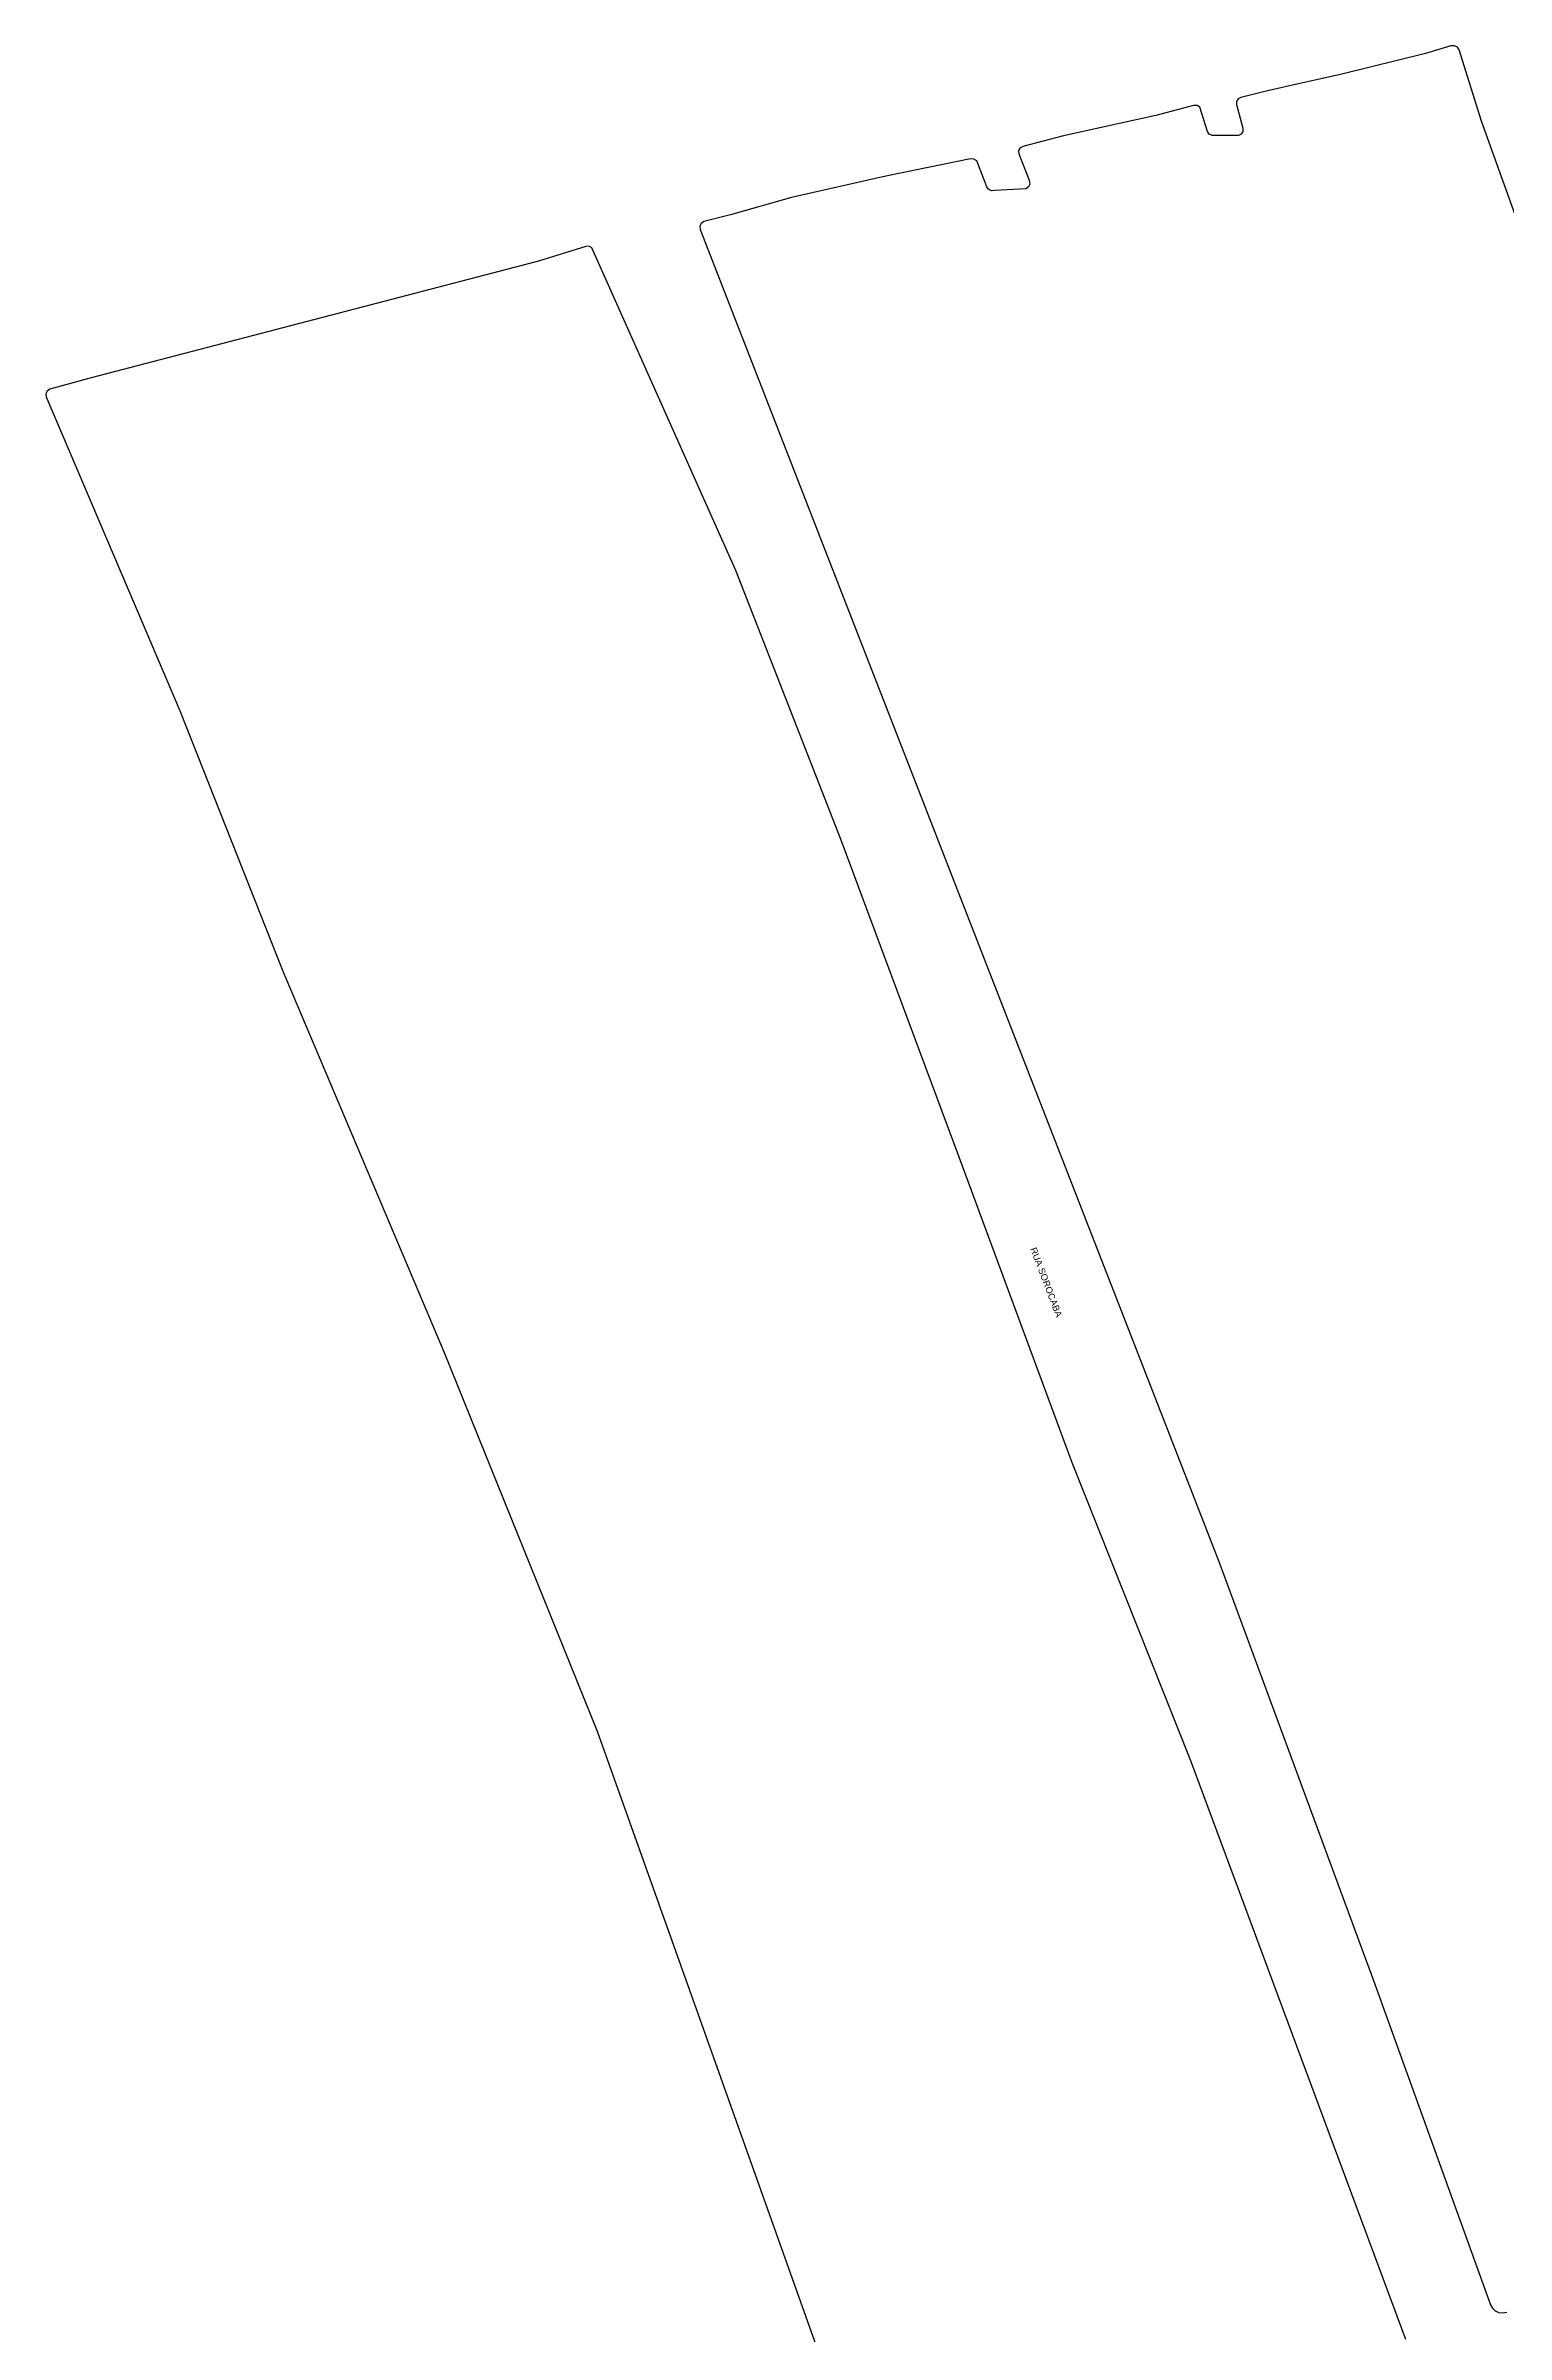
# Model space of a CAD drawing. Header units: millimetres. Extents: x 588718 to 589579, y 9715374 to 9716002.
# Drawn here: x 588718.3 to 588960.4, y 9715583.6 to 9715963 of the extents above; entities that cross this region are included whole.
import ezdxf

# ---------------------------------------------------------------- set-up
doc = ezdxf.new("R2010")
doc.units = ezdxf.units.MM
doc.layers.add('QUADRA', color=7, linetype='Continuous')
doc.layers.add('Segmento Logradouro Texto', color=238, linetype='Continuous', lineweight=0)
doc.styles.add('DIGICADE', font='arial.ttf')

msp = doc.modelspace()

# ---------------------------------------------------------------- linework, layer by layer
at = {"layer": 'QUADRA'}
for points in [[(588978.4, 9715888.79), (588956.24, 9715950.46), (588952.56, 9715962.28), (588952.27, 9715962.71), (588951.79, 9715962.96), (588951.2, 9715962.94), (588947, 9715961.65), (588933.12, 9715958.26), (588924.43, 9715956.3), (588920.38, 9715955.4), (588916.4, 9715954.41), (588915.92, 9715954.15), (588915.65, 9715953.7), (588915.66, 9715953.2), (588916.71, 9715949.28), (588916.72, 9715948.77), (588916.46, 9715948.33), (588915.99, 9715948.06), (588912.15, 9715948.07), (588911.61, 9715948.06), (588911.12, 9715948.31), (588910.83, 9715948.74), (588909.59, 9715952.78), (588909.12, 9715953.04), (588908.56, 9715953.05), (588902.3, 9715951.4), (588887.01, 9715948.02), (588880.27, 9715946.28), (588879.8, 9715946.02), (588879.54, 9715945.56), (588879.56, 9715945.05), (588881.31, 9715940.67), (588881.42, 9715940.02), (588881.18, 9715939.56), (588880.73, 9715939.27), (588875.61, 9715938.95), (588875.06, 9715938.94), (588874.57, 9715939.17), (588874.27, 9715939.6), (588872.6, 9715943.91), (588872.14, 9715944.19), (588871.59, 9715944.21), (588857.52, 9715941.35), (588841.89, 9715937.82), (588831.81, 9715934.95), (588827.36, 9715933.82), (588826.92, 9715933.52), (588826.69, 9715933.05), (588826.75, 9715932.52), (588826.75, 9715932.52), (588912.74, 9715711.72), (588917.02, 9715700.08), (588938.36, 9715642.27), (588957.76, 9715588.49), (588958.07, 9715587.96), (588958.55, 9715587.53), (588959.15, 9715587.27), (588959.81, 9715587.19), (588960.48, 9715587.32)], [(588978.4, 9715888.79), (588956.24, 9715950.46), (588952.56, 9715962.28), (588952.27, 9715962.71), (588951.79, 9715962.96), (588951.2, 9715962.94), (588947, 9715961.65), (588933.12, 9715958.26), (588924.43, 9715956.3), (588920.38, 9715955.4), (588916.4, 9715954.41), (588915.92, 9715954.15), (588915.65, 9715953.7), (588915.66, 9715953.2), (588916.71, 9715949.28), (588916.72, 9715948.77), (588916.46, 9715948.33), (588915.99, 9715948.06), (588912.15, 9715948.07), (588911.61, 9715948.06), (588911.12, 9715948.31), (588910.83, 9715948.74), (588909.59, 9715952.78), (588909.12, 9715953.04), (588908.56, 9715953.05), (588902.3, 9715951.4), (588887.01, 9715948.02), (588880.27, 9715946.28), (588879.8, 9715946.02), (588879.54, 9715945.56), (588879.56, 9715945.05), (588881.31, 9715940.67), (588881.42, 9715940.02), (588881.18, 9715939.56), (588880.73, 9715939.27), (588875.61, 9715938.95), (588875.06, 9715938.94), (588874.57, 9715939.17), (588874.27, 9715939.6), (588872.6, 9715943.91), (588872.14, 9715944.19), (588871.59, 9715944.21), (588857.52, 9715941.35), (588841.89, 9715937.82), (588831.81, 9715934.95), (588827.36, 9715933.82), (588826.92, 9715933.52), (588826.69, 9715933.05), (588826.75, 9715932.52), (588826.75, 9715932.52), (588912.74, 9715711.72), (588917.02, 9715700.08), (588938.36, 9715642.27), (588957.76, 9715588.49), (588958.07, 9715587.96), (588958.55, 9715587.53), (588959.15, 9715587.27), (588959.81, 9715587.19), (588960.48, 9715587.32)], [(588943.72, 9715582.78), (588921.89, 9715641.48), (588908.07, 9715678.68), (588888.35, 9715728.22), (588869.7, 9715778.77), (588850.16, 9715831.27), (588832.68, 9715875.96), (588808.83, 9715929.49), (588808.34, 9715929.72), (588807.79, 9715929.68), (588799.97, 9715927.25), (588725.84, 9715907.92), (588718.96, 9715906.03), (588718.52, 9715905.73), (588718.31, 9715905.26), (588718.36, 9715904.76), (588718.36, 9715904.76), (588740.58, 9715852.64), (588757.6, 9715809.57), (588784.32, 9715746.39), (588809.71, 9715683.6), (588824.94, 9715640.83), (588856.39, 9715552.55)], [(588943.72, 9715582.78), (588921.89, 9715641.48), (588908.07, 9715678.68), (588888.35, 9715728.22), (588869.7, 9715778.77), (588850.16, 9715831.27), (588832.68, 9715875.96), (588808.83, 9715929.49), (588808.34, 9715929.72), (588807.79, 9715929.68), (588799.97, 9715927.25), (588725.84, 9715907.92), (588718.96, 9715906.03), (588718.52, 9715905.73), (588718.31, 9715905.26), (588718.36, 9715904.76), (588718.36, 9715904.76), (588740.58, 9715852.64), (588757.6, 9715809.57), (588784.32, 9715746.39), (588809.71, 9715683.6), (588824.94, 9715640.83), (588856.39, 9715552.55)]]:
    msp.add_lwpolyline(points, dxfattribs=at)

# ---------------------------------------------------------------- texts
at = {"layer": 'Segmento Logradouro Texto', "color": 5, "linetype": 'Continuous', "insert": (588882.47, 9715763.92), "char_height": 1.0878, "width": 12.5511, "attachment_point": 1, "rotation": 290.764, "style": 'DIGICADE'}
msp.add_mtext('\\fArial|b0|i0|c0|p34;\\W1.0000000000;\\T1.0000000000;\\o\\lRUA SOROCABA', dxfattribs=at)
msp.add_mtext('\\fArial|b0|i0|c0|p34;\\W1.0000000000;\\T1.0000000000;\\o\\lRUA SOROCABA', dxfattribs=at)

doc.saveas('drawing.dxf')
